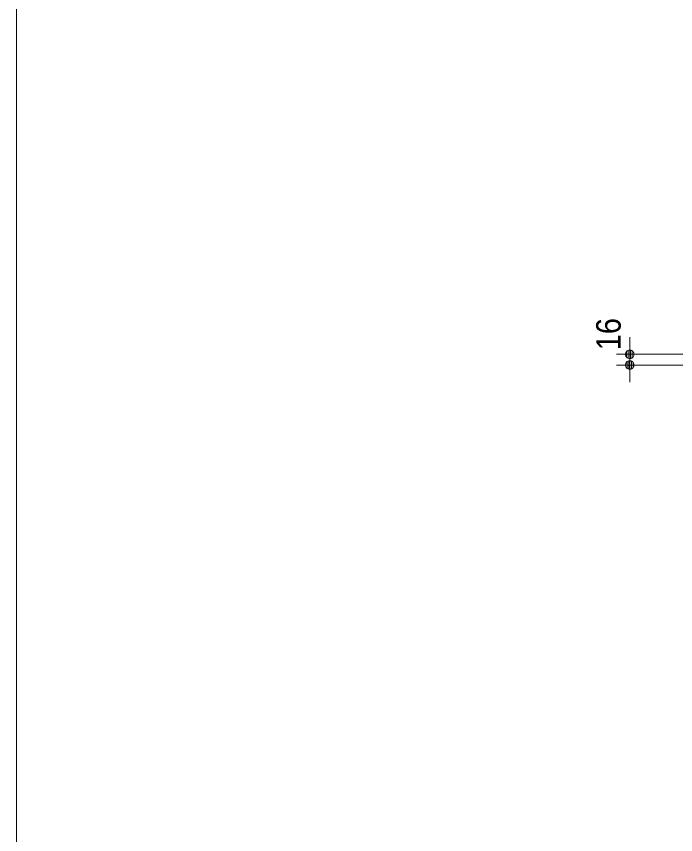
# Model space of a CAD drawing. Units: millimetres, scale not verified. Extents: x -6062 to 6062, y -3045 to 3045.
# Drawn here: x -5788 to -4803, y -1823 to -601 of the extents above; entities that cross this region are included whole.
import ezdxf
from ezdxf.enums import TextEntityAlignment as Align

# ---------------------------------------------------------------- set-up
doc = ezdxf.new("R2010")
doc.units = ezdxf.units.MM
doc.header["$LTSCALE"] = 20
for name, color, linetype, lineweight in [('0-1_0', 7, 'Continuous', 9), ('0-3_2寸法-2', 7, 'Continuous', 9), ('0-5_1図面枠', 7, 'Continuous', 9)]:
    doc.layers.add(name, color=color, linetype=linetype, lineweight=lineweight)
doc.styles.add('ＭＳ Ｐゴシック', font='')
doc.styles.get('ＭＳ Ｐゴシック').set_extended_font_data('MS PGothic')

# ---------------------------------------------------------------- blocks, each defined once
blk = doc.blocks.new('_Dot')
at = {"layer": '0-1_0'}
for p, q in [((-10, 0), (-20, 0)), ((9.78, 2), (-9.78, 2)), ((7.99, 6), (-7.99, 6)), ((9.16, -3.98), (-9.16, -3.98)), ((6, -7.98), (-6, -7.98))]:
    blk.add_line(p, q, dxfattribs=at)
for points in [[(10, 0), (9.92, 1.25), (9.69, 2.49), (9.3, 3.68), (8.76, 4.82), (8.09, 5.88), (7.29, 6.85), (6.37, 7.71), (5.36, 8.44), (4.26, 9.05), (3.09, 9.51), (1.87, 9.82), (0.63, 9.98), (-0.63, 9.98), (-1.87, 9.82), (-3.09, 9.51), (-4.26, 9.05), (-5.36, 8.44), (-6.37, 7.71), (-7.29, 6.85), (-8.09, 5.88), (-8.76, 4.82), (-9.3, 3.68), (-9.69, 2.49), (-9.92, 1.25), (-10, 0), (0, 0)], [(-10, 0), (-9.92, -1.25), (-9.69, -2.49), (-9.3, -3.68), (-8.76, -4.82), (-8.09, -5.88), (-7.29, -6.85), (-6.37, -7.71), (-5.36, -8.44), (-4.26, -9.05), (-3.09, -9.51), (-1.87, -9.82), (-0.63, -9.98), (0.63, -9.98), (1.87, -9.82), (3.09, -9.51), (4.26, -9.05), (5.36, -8.44), (6.37, -7.71), (7.29, -6.85), (8.09, -5.88), (8.76, -4.82), (9.3, -3.68), (9.69, -2.49), (9.92, -1.25), (10, 0), (0, 0)]]:
    blk.add_lwpolyline(points, close=True, dxfattribs=at)
blk = doc.blocks.new('グループ-109')
at = {"layer": '0-5_1図面枠'}
blk.add_lwpolyline([(-80000, 55400), (80000, 55400), (80000, -55400), (-80000, -55400)], close=True, dxfattribs=at)
blk = doc.blocks.new('図面枠')
at = {"layer": '0-5_1図面枠'}
blk.add_blockref('グループ-109', (0, 0), dxfattribs=at)

msp = doc.modelspace()

# ---------------------------------------------------------------- linework, layer by layer
at = {"layer": '0-3_2寸法-2'}
for p, q in [((-4871.5, -1093.29), (-4871.5, -1080.58)), ((-4791.5, -1106), (-4891.5, -1106)), ((-4871.5, -1122), (-4871.5, -1106)), ((-4791.5, -1122), (-4891.5, -1122)), ((-4871.5, -1134.71), (-4871.5, -1147.42))]:
    msp.add_line(p, q, dxfattribs=at)

# ---------------------------------------------------------------- block references
at = {"layer": '0-3_2寸法-2', "xscale": 0.6356201, "yscale": 0.6356201}
for p, rotation in [((-4871.5, -1106), 270), ((-4871.5, -1122), 90)]:
    msp.add_blockref('_Dot', p, dxfattribs=dict(at, rotation=rotation))
at = {"layer": '0-5_1図面枠', "xscale": 0.05, "yscale": 0.05}
msp.add_blockref('図面枠', (-1787.5, 0), dxfattribs=at)

# ---------------------------------------------------------------- texts
at = {"layer": '0-3_2寸法-2', "style": 'ＭＳ Ｐゴシック', "width": 0.9}
msp.add_text('16', height=36.66, rotation=90, dxfattribs=at).set_placement((-4873.98, -1099.9), align=Align.BOTTOM_LEFT)

doc.saveas('drawing.dxf')
